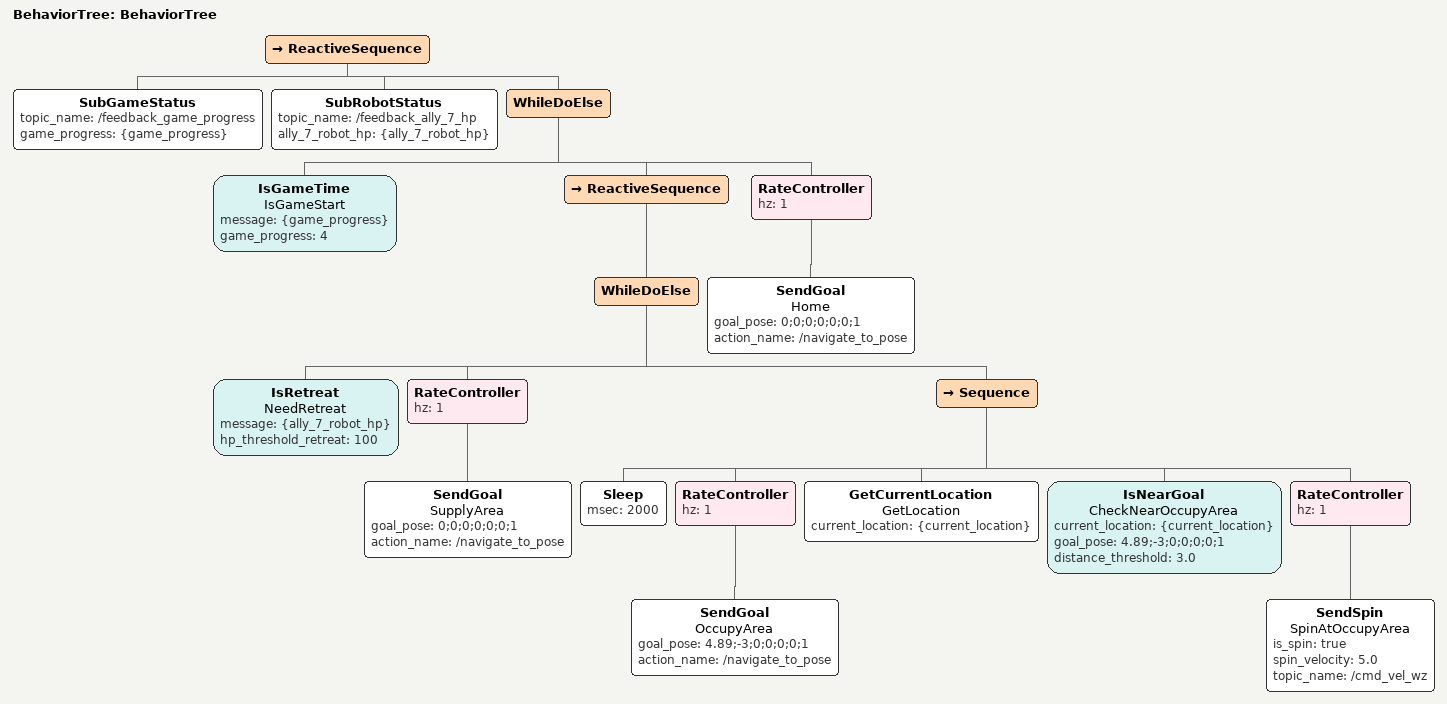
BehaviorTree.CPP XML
<?xml version="1.0" encoding="UTF-8"?>
<root BTCPP_format="4"
      main_tree_to_execute="BehaviorTree">
  <BehaviorTree ID="BehaviorTree">
    <ReactiveSequence>
      <SubGameStatus topic_name="/feedback_game_progress"
                     game_progress="{game_progress}"/>
      <SubRobotStatus topic_name="/feedback_ally_7_hp"
                      ally_7_robot_hp="{ally_7_robot_hp}"/>
      <WhileDoElse>
        <IsGameTime name="IsGameStart"
                    message="{game_progress}"
                    game_progress="4"/>
        <ReactiveSequence>
          <WhileDoElse>
            <IsRetreat name="NeedRetreat"
                      message="{ally_7_robot_hp}"
                      hp_threshold_retreat="100"/>
            <RateController hz="1">
                <SendGoal name="SupplyArea"
                                goal_pose="0;0;0;0;0;0;1"
                                action_name="/navigate_to_pose"/>
            </RateController>
            <Sequence>
                <Sleep msec="2000"/>
                <RateController hz="1">
                    <SendGoal name="OccupyArea"
                                    goal_pose="4.89;-3;0;0;0;0;1"
                                    action_name="/navigate_to_pose"/>
                </RateController>
                <GetCurrentLocation name="GetLocation"
                                    current_location="{current_location}"/>
                <IsNearGoal name="CheckNearOccupyArea"
                            current_location="{current_location}"
                            goal_pose="4.89;-3;0;0;0;0;1"
                            distance_threshold="3.0"/>
                <RateController hz="1">
                    <SendSpin name="SpinAtOccupyArea"
                              is_spin="true"
                              spin_velocity="5.0"
                              topic_name="/cmd_vel_wz"/>
                </RateController>
            </Sequence>
          </WhileDoElse>
        </ReactiveSequence>
        <RateController hz="1">
            <SendGoal name="Home"
                            goal_pose="0;0;0;0;0;0;1"
                            action_name="/navigate_to_pose"/>
        </RateController>
      </WhileDoElse>
    </ReactiveSequence>
  </BehaviorTree>

</root>
